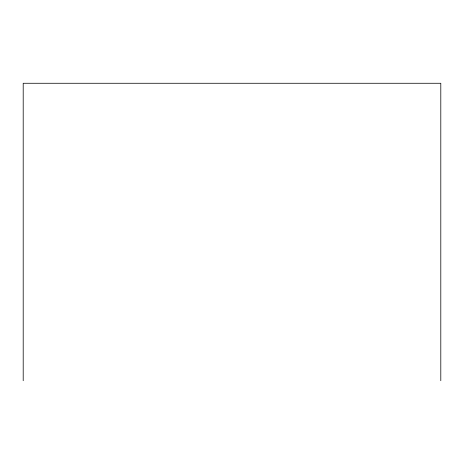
<?xml version="1.0" encoding="UTF-8"?>
<svg xmlns="http://www.w3.org/2000/svg" width="464" height="464" viewBox="0 0 464 464"><rect width="100%" height="100%" fill="white"/><g stroke="black" fill="none" stroke-linecap="round" stroke-linejoin="round"><path stroke-width="0.7" d="M440.8 380.729L440.8 83.271L23.2 83.271L23.2 380.729"/></g></svg>
